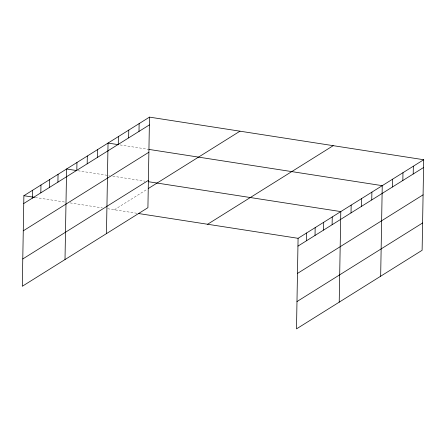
<?xml version="1.0" encoding="UTF-8"?>
<svg xmlns="http://www.w3.org/2000/svg" width="446" height="446" viewBox="0 0 446 446"><rect width="100%" height="100%" fill="white"/><g stroke="black" fill="none" stroke-linecap="round" stroke-linejoin="round"><path stroke-width="0.33" stroke-dasharray="2.23 1.67" d="M114.366 209.771L147.397 189.11M120.108 144.933L148.262 149.31M77.983 170.762L109.487 175.657M112.838 176.181L145.011 181.176M35.273 197.483L65.439 202.166M70.128 202.897L102.301 207.897M107.664 208.728L137.011 213.288"/><path stroke-width="0.67" d="M149.499 117.125L23.883 195.71L22.3 286.271L147.916 207.685L149.499 117.125L423.7 159.729L422.117 250.29L296.501 328.875L298.084 238.315L423.7 159.729M32.285 198.169L32.424 190.37M40.826 192.823L40.965 185.023M49.372 187.482L49.506 179.682M57.913 182.135L58.047 174.336M65.01 259.55L66.588 168.995L76.645 170.556M76.818 170.311L76.952 162.511M87.182 163.827L87.316 156.028M97.546 157.343L97.68 149.544M106.46 233.62L108.044 143.06L118.77 144.727M118.268 144.376L118.407 136.576M128.632 137.892L128.771 130.093M138.996 131.408L139.135 123.609M306.491 240.773L306.625 232.974M315.032 235.427L315.166 227.627M323.573 230.086L323.712 222.286M332.114 224.739L332.253 216.94M339.211 302.154L340.794 211.594L148.362 181.7M351.019 212.915L351.158 205.115M361.383 206.431L361.522 198.632M371.747 199.947L371.886 192.148M380.667 276.219L382.244 185.664L148.931 149.41M392.474 186.98L392.608 179.18M402.838 180.496L402.972 172.697M413.202 174.012L413.336 166.213M23.744 203.515L149.36 124.925M23.27 230.822L148.886 152.237M22.779 258.959L148.395 180.374M148.535 188.396L239.981 131.185M207.596 224.254L333.212 145.669M297.95 246.114L423.566 167.529M297.471 273.426L423.087 194.841M296.98 301.563L422.596 222.978M23.883 195.71L34.604 197.377M138.344 213.495L298.084 238.315"/></g></svg>
